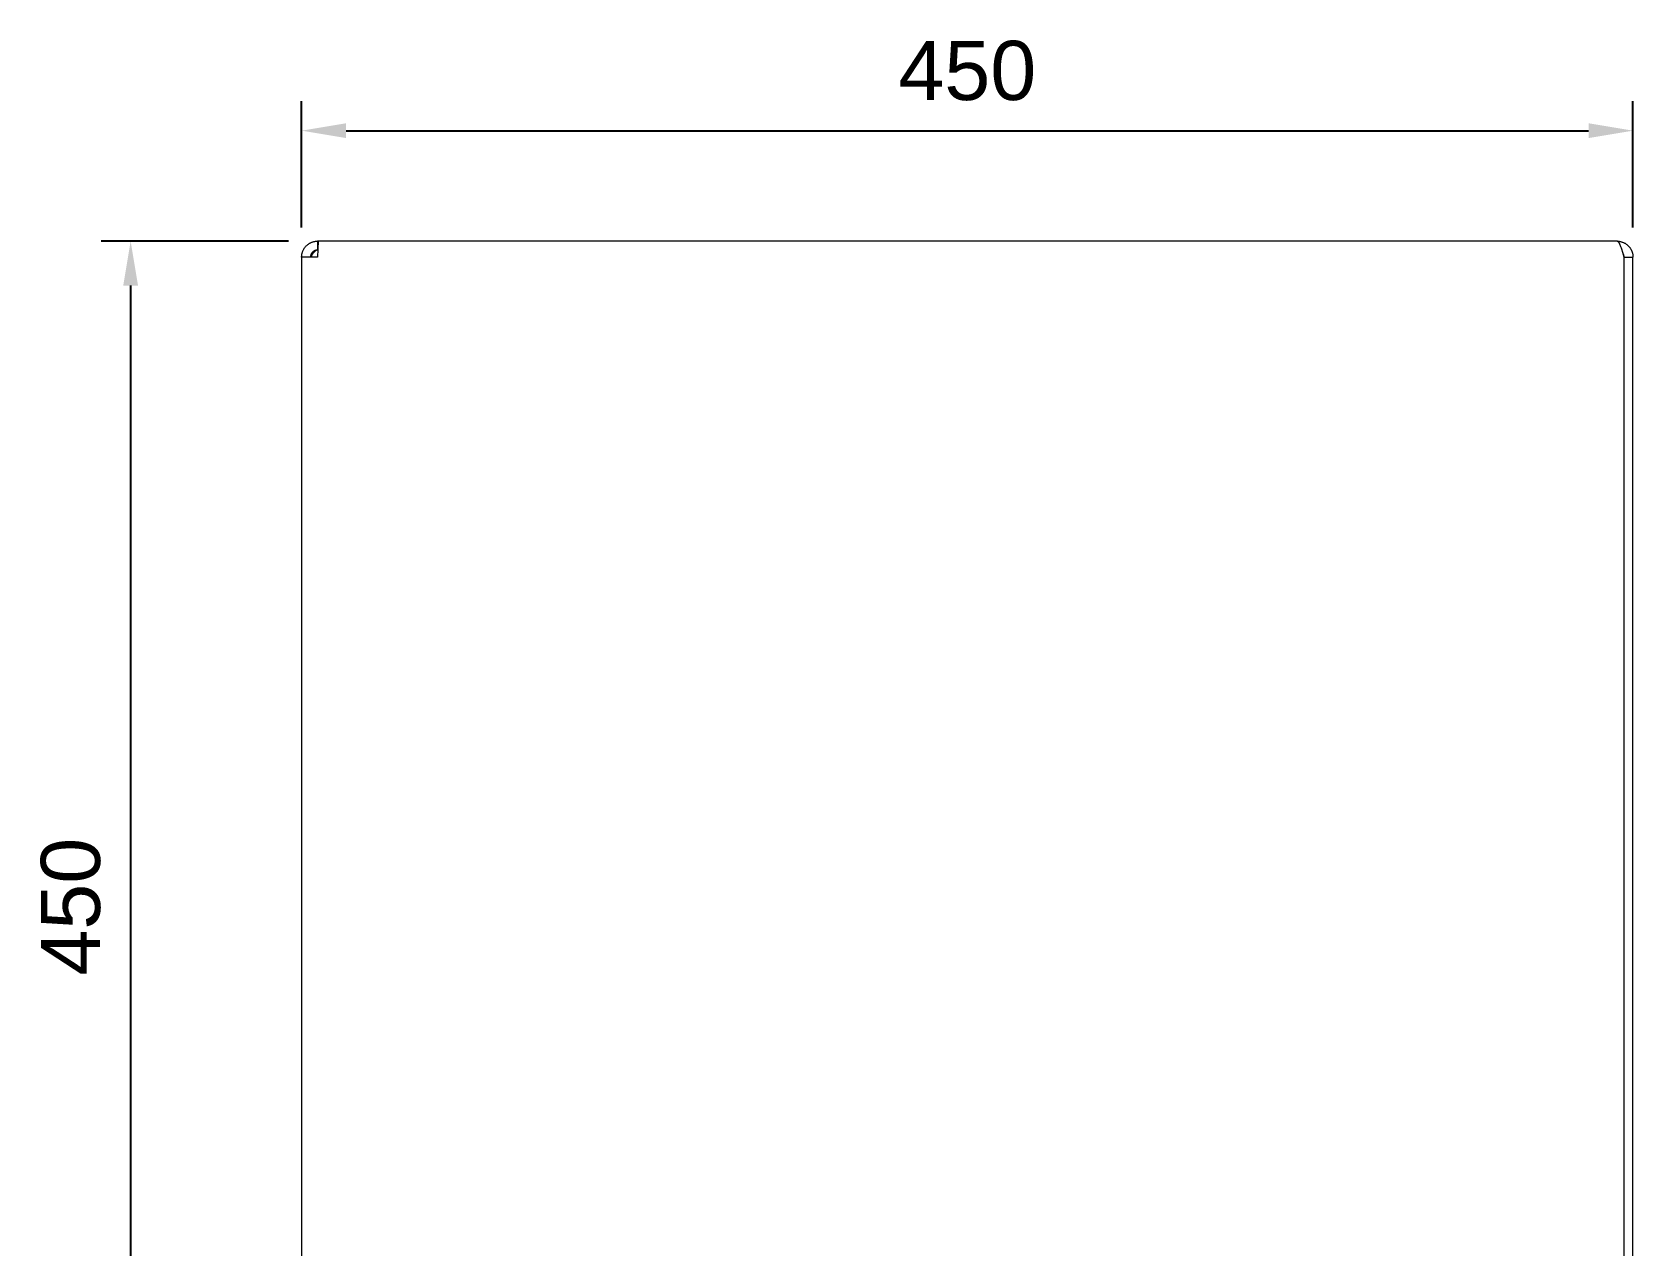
# Model space of a CAD drawing. Header units: millimetres. Extents: x 7 to 2510, y -101 to 1516.
# Drawn here: x 7 to 548, y 1105 to 1516 of the extents above; entities that cross this region are included whole.
import ezdxf

# ---------------------------------------------------------------- set-up
doc = ezdxf.new("R2010")
doc.units = ezdxf.units.MM
doc.layers.add('ZANO_R', color=7, linetype='Continuous', lineweight=0)
doc.layers.add('ZANO_W', color=1, linetype='Continuous', lineweight=0)
doc.styles.add('Arial', font='arial.ttf')
doc.styles.get("Standard").update_dxf_attribs({"font": 'ARIALUNI.TTF'})
doc.dimstyles.new('pl i ang', dxfattribs={"dimtxt": 50, "dimasz": 50, "dimexe": 1.25, "dimexo": 0.625, "dimgap": 10, "dimtad": 1, "dimtoh": 1, "dimtxsty": 'Standard', "dimcen": 2.5, "dimclrd": 1, "dimclre": 1, "dimclrt": 1, "dimadec": 0, "dimazin": 0, "dimtfac": 1, "dimtmove": 0, "dimatfit": 3, "dimfxl": 1, "dimarcsym": 1})

# ---------------------------------------------------------------- blocks, each defined once
blk = doc.blocks.new('*D387')
at = {"layer": 'ZANO_W', "color": 1, "lineweight": -2}
for p, q in [((93.81, 1445.06), (30.4, 1445.06)), ((40.4, 1430.06), (40.4, 1010.21)), ((93.81, 995.21), (30.4, 995.21))]:
    blk.add_line(p, q, dxfattribs=at)
at = {"layer": 'ZANO_W', "color": 1}
for points in [[(42.9, 1430.06), (37.9, 1430.06), (40.4, 1445.06)], [(37.9, 1010.21), (42.9, 1010.21), (40.4, 995.21)]]:
    blk.add_solid(points, dxfattribs=at)
at = {"layer": 'ZANO_W', "color": 1, "insert": (20.19, 1220.13), "char_height": 20, "attachment_point": 5, "rotation": 90, "style": 'Arial'}
blk.add_mtext('450', dxfattribs=at)
blk = doc.blocks.new('*D388')
at = {"layer": 'ZANO_W', "color": 1, "lineweight": -2}
for p, q in [((98.2, 1449.66), (98.2, 1492.4)), ((548.2, 1449.66), (548.2, 1492.4)), ((113.2, 1482.4), (533.2, 1482.4))]:
    blk.add_line(p, q, dxfattribs=at)
at = {"layer": 'ZANO_W', "color": 1}
for points in [[(113.2, 1484.9), (113.2, 1479.9), (98.2, 1482.4)], [(533.2, 1479.9), (533.2, 1484.9), (548.2, 1482.4)]]:
    blk.add_solid(points, dxfattribs=at)
at = {"layer": 'ZANO_W', "color": 1, "insert": (323.2, 1502.62), "char_height": 20, "attachment_point": 5, "style": 'Arial'}
blk.add_mtext('450', dxfattribs=at)

msp = doc.modelspace()

# ---------------------------------------------------------------- linework, layer by layer
at = {"layer": 'ZANO_R'}
for p, q in [((101.96, 1444.81), (102.14, 1444.86)), ((102.14, 1444.86), (102.32, 1444.91)), ((102.32, 1444.91), (102.5, 1444.95)), ((102.5, 1444.95), (102.68, 1444.98)), ((102.68, 1444.98), (102.86, 1445.01)), ((102.86, 1445.01), (103.04, 1445.03)), ((103.04, 1445.03), (103.23, 1445.05)), ((103.23, 1445.05), (103.41, 1445.06)), ((103.41, 1445.06), (103.6, 1445.06)), ((103.6, 1445.06), (103.6, 1442.06)), ((103.81, 1445.06), (103.6, 1445.06)), ((103.81, 1445.06), (103.6, 1439.66)), ((542.8, 1445.06), (103.81, 1445.06)), ((542.81, 1445.06), (542.8, 1445.06)), ((542.8, 1445.06), (542.8, 1445.06)), ((542.81, 1445.06), (542.99, 1445.06)), ((542.82, 1445.06), (542.81, 1445.06)), ((542.83, 1445.06), (542.82, 1445.06)), ((542.84, 1445.06), (542.83, 1445.06)), ((542.86, 1445.06), (542.84, 1445.06)), ((542.87, 1445.05), (542.86, 1445.06)), ((542.89, 1445.05), (542.87, 1445.05)), ((542.9, 1445.05), (542.89, 1445.05)), ((542.92, 1445.04), (542.9, 1445.05)), ((542.93, 1445.04), (542.92, 1445.04)), ((542.92, 1445.04), (542.92, 1445.04)), ((542.94, 1445.04), (542.93, 1445.04)), ((542.95, 1445.03), (542.94, 1445.04)), ((542.97, 1445.03), (542.95, 1445.03)), ((542.99, 1445.02), (542.97, 1445.03)), ((542.99, 1445.06), (543.16, 1445.05)), ((543, 1445.01), (542.99, 1445.02)), ((543.02, 1445), (543, 1445.01)), ((543.03, 1444.99), (543.02, 1445)), ((543.05, 1444.99), (543.03, 1444.99)), ((543.07, 1444.98), (543.05, 1444.99)), ((543.08, 1444.97), (543.07, 1444.98)), ((543.1, 1444.96), (543.08, 1444.97)), ((543.11, 1444.95), (543.1, 1444.96)), ((543.13, 1444.93), (543.11, 1444.95)), ((543.14, 1444.92), (543.13, 1444.93)), ((543.16, 1444.91), (543.14, 1444.92)), ((543.16, 1445.05), (543.33, 1445.03)), ((543.17, 1444.9), (543.16, 1444.91)), ((543.19, 1444.88), (543.17, 1444.9)), ((543.21, 1444.87), (543.19, 1444.88)), ((543.22, 1444.85), (543.21, 1444.87)), ((543.24, 1444.83), (543.22, 1444.85)), ((543.27, 1444.8), (543.24, 1444.83)), ((543.33, 1445.03), (543.51, 1445.01)), ((543.51, 1445.01), (543.68, 1444.99)), ((543.68, 1444.99), (543.85, 1444.96)), ((543.85, 1444.96), (544.02, 1444.92)), ((544.02, 1444.92), (544.19, 1444.88)), ((544.19, 1444.88), (544.36, 1444.83)), ((544.36, 1444.83), (544.53, 1444.77)), ((98.2, 1439.85), (98.21, 1440.03)), ((98.2, 1439.66), (98.2, 1439.85)), ((98.2, 1439.66), (98.2, 1008.46)), ((103.6, 1439.66), (98.2, 1439.66)), ((98.21, 1440.03), (98.22, 1440.21)), ((98.22, 1440.21), (98.25, 1440.4)), ((98.25, 1440.4), (98.27, 1440.58)), ((98.27, 1440.58), (98.31, 1440.76)), ((98.31, 1440.76), (98.35, 1440.94)), ((98.35, 1440.94), (98.4, 1441.12)), ((98.4, 1441.12), (98.45, 1441.29)), ((98.45, 1441.29), (98.51, 1441.47)), ((98.51, 1441.47), (98.57, 1441.64)), ((98.57, 1441.64), (98.64, 1441.81)), ((98.64, 1441.81), (98.72, 1441.98)), ((98.72, 1441.98), (98.8, 1442.15)), ((98.8, 1442.15), (98.89, 1442.31)), ((98.89, 1442.31), (98.98, 1442.47)), ((98.98, 1442.47), (99.08, 1442.62)), ((99.08, 1442.62), (99.18, 1442.77)), ((99.18, 1442.77), (99.29, 1442.92)), ((99.29, 1442.92), (99.41, 1443.07)), ((99.41, 1443.07), (99.53, 1443.21)), ((99.53, 1443.21), (99.65, 1443.35)), ((99.65, 1443.35), (99.78, 1443.48)), ((99.78, 1443.48), (99.91, 1443.61)), ((99.91, 1443.61), (100.05, 1443.73)), ((100.05, 1443.73), (100.19, 1443.85)), ((100.19, 1443.85), (100.33, 1443.96)), ((100.33, 1443.96), (100.48, 1444.07)), ((100.48, 1444.07), (100.63, 1444.18)), ((100.63, 1444.18), (100.79, 1444.27)), ((100.79, 1444.27), (100.95, 1444.37)), ((100.95, 1444.37), (101.11, 1444.46)), ((101.11, 1444.46), (101.28, 1444.54)), ((101.2, 1439.66), (101.56, 1440.93)), ((101.63, 1440.33), (101.2, 1439.66)), ((101.21, 1439.91), (101.2, 1439.82)), ((101.2, 1439.82), (101.2, 1439.74)), ((101.2, 1439.74), (101.2, 1439.66)), ((101.22, 1439.99), (101.21, 1439.91)), ((101.23, 1440.07), (101.22, 1439.99)), ((101.25, 1440.15), (101.23, 1440.07)), ((101.26, 1440.23), (101.25, 1440.15)), ((101.28, 1440.31), (101.26, 1440.23)), ((101.28, 1444.54), (101.44, 1444.61)), ((101.31, 1440.39), (101.28, 1440.31)), ((101.33, 1440.46), (101.31, 1440.39)), ((101.36, 1440.54), (101.33, 1440.46)), ((101.39, 1440.62), (101.36, 1440.54)), ((101.43, 1440.69), (101.39, 1440.62)), ((101.47, 1440.76), (101.43, 1440.69)), ((101.44, 1444.61), (101.61, 1444.68)), ((101.5, 1440.84), (101.47, 1440.76)), ((101.55, 1440.91), (101.5, 1440.84)), ((101.59, 1440.98), (101.55, 1440.91)), ((101.64, 1441.04), (101.59, 1440.98)), ((101.61, 1444.68), (101.79, 1444.75)), ((101.79, 1440.57), (101.63, 1440.33)), ((101.68, 1441.11), (101.64, 1441.04)), ((101.73, 1441.18), (101.68, 1441.11)), ((101.79, 1441.24), (101.73, 1441.18)), ((101.79, 1444.75), (101.96, 1444.81)), ((101.84, 1441.3), (101.79, 1441.24)), ((101.95, 1440.79), (101.79, 1440.57)), ((101.9, 1441.36), (101.84, 1441.3)), ((101.96, 1441.41), (101.9, 1441.36)), ((102.09, 1440.99), (101.95, 1440.79)), ((102.02, 1441.47), (101.96, 1441.41)), ((102.08, 1441.52), (102.02, 1441.47)), ((102.15, 1441.57), (102.08, 1441.52)), ((102.17, 1441.09), (102.09, 1440.99)), ((102.21, 1441.62), (102.15, 1441.57)), ((102.25, 1441.18), (102.17, 1441.09)), ((102.28, 1441.67), (102.21, 1441.62)), ((102.31, 1441.26), (102.25, 1441.18)), ((102.35, 1441.71), (102.28, 1441.67)), ((102.38, 1441.34), (102.31, 1441.26)), ((102.42, 1441.75), (102.35, 1441.71)), ((102.45, 1441.41), (102.38, 1441.34)), ((102.49, 1441.79), (102.42, 1441.75)), ((102.52, 1441.49), (102.45, 1441.41)), ((102.57, 1441.83), (102.49, 1441.79)), ((102.58, 1441.55), (102.52, 1441.49)), ((102.64, 1441.86), (102.57, 1441.83)), ((102.65, 1441.61), (102.58, 1441.55)), ((102.72, 1441.89), (102.64, 1441.86)), ((102.72, 1441.67), (102.65, 1441.61)), ((102.79, 1441.92), (102.72, 1441.89)), ((102.75, 1441.7), (102.72, 1441.67)), ((102.79, 1441.73), (102.75, 1441.7)), ((102.87, 1441.95), (102.79, 1441.92)), ((102.85, 1441.78), (102.79, 1441.73)), ((102.88, 1441.8), (102.85, 1441.78)), ((102.95, 1441.97), (102.87, 1441.95)), ((102.91, 1441.82), (102.88, 1441.8)), ((102.94, 1441.84), (102.91, 1441.82)), ((102.97, 1441.86), (102.94, 1441.84)), ((103.03, 1441.99), (102.95, 1441.97)), ((103.01, 1441.88), (102.97, 1441.86)), ((103.04, 1441.9), (103.01, 1441.88)), ((103.11, 1442.01), (103.03, 1441.99)), ((103.07, 1441.92), (103.04, 1441.9)), ((103.1, 1441.94), (103.07, 1441.92)), ((103.13, 1441.95), (103.1, 1441.94)), ((103.19, 1442.03), (103.11, 1442.01)), ((103.17, 1441.97), (103.13, 1441.95)), ((103.2, 1441.98), (103.17, 1441.97)), ((103.27, 1442.04), (103.19, 1442.03)), ((103.23, 1441.99), (103.2, 1441.98)), ((103.26, 1442), (103.23, 1441.99)), ((103.3, 1442.01), (103.26, 1442)), ((103.35, 1442.05), (103.27, 1442.04)), ((103.33, 1442.02), (103.3, 1442.01)), ((103.36, 1442.03), (103.33, 1442.02)), ((103.43, 1442.06), (103.35, 1442.05)), ((103.39, 1442.04), (103.36, 1442.03)), ((103.43, 1442.05), (103.39, 1442.04)), ((103.51, 1442.06), (103.43, 1442.06)), ((103.46, 1442.05), (103.43, 1442.05)), ((103.49, 1442.06), (103.46, 1442.05)), ((103.53, 1442.06), (103.49, 1442.06)), ((103.6, 1442.06), (103.51, 1442.06)), ((103.54, 1442.06), (103.53, 1442.06)), ((103.56, 1442.06), (103.54, 1442.06)), ((103.66, 1442.06), (103.6, 1442.06)), ((543.31, 1444.76), (543.27, 1444.8)), ((543.34, 1444.72), (543.31, 1444.76)), ((543.38, 1444.68), (543.34, 1444.72)), ((543.41, 1444.63), (543.38, 1444.68)), ((543.44, 1444.59), (543.41, 1444.63)), ((543.48, 1444.53), (543.44, 1444.59)), ((543.51, 1444.48), (543.48, 1444.53)), ((543.54, 1444.43), (543.51, 1444.48)), ((543.58, 1444.37), (543.54, 1444.43)), ((543.65, 1444.24), (543.58, 1444.37)), ((543.72, 1444.11), (543.65, 1444.24)), ((543.78, 1443.97), (543.72, 1444.11)), ((543.85, 1443.83), (543.78, 1443.97)), ((543.92, 1443.67), (543.85, 1443.83)), ((543.99, 1443.5), (543.92, 1443.67)), ((544.12, 1443.17), (543.99, 1443.5)), ((544.27, 1442.74), (544.12, 1443.17)), ((544.42, 1442.3), (544.27, 1442.74)), ((544.75, 1441.23), (544.42, 1442.3)), ((544.53, 1444.77), (544.7, 1444.71)), ((544.7, 1444.71), (544.86, 1444.65)), ((545.2, 1439.66), (544.75, 1441.23)), ((544.88, 1440.86), (544.83, 1440.93)), ((544.86, 1444.65), (545.02, 1444.58)), ((544.92, 1440.78), (544.88, 1440.86)), ((544.95, 1440.71), (544.92, 1440.78)), ((544.99, 1440.63), (544.95, 1440.71)), ((545.02, 1440.56), (544.99, 1440.63)), ((545.02, 1444.58), (545.18, 1444.5)), ((545.05, 1440.48), (545.02, 1440.56)), ((545.08, 1440.4), (545.05, 1440.48)), ((545.1, 1440.32), (545.08, 1440.4)), ((545.13, 1440.24), (545.1, 1440.32)), ((545.14, 1440.16), (545.13, 1440.24)), ((545.16, 1440.08), (545.14, 1440.16)), ((545.17, 1439.99), (545.16, 1440.08)), ((545.18, 1439.91), (545.17, 1439.99)), ((545.18, 1444.5), (545.34, 1444.42)), ((545.19, 1439.83), (545.18, 1439.91)), ((545.19, 1439.74), (545.19, 1439.83)), ((545.2, 1439.66), (545.19, 1439.74)), ((545.2, 1008.46), (545.2, 1439.66)), ((545.2, 1439.66), (548.2, 1439.66)), ((545.34, 1444.42), (545.5, 1444.34)), ((545.5, 1444.34), (545.65, 1444.25)), ((545.65, 1444.25), (545.8, 1444.15)), ((545.8, 1444.15), (545.94, 1444.05)), ((545.94, 1444.05), (546.08, 1443.94)), ((546.08, 1443.94), (546.22, 1443.83)), ((546.22, 1443.83), (546.36, 1443.72)), ((546.36, 1443.72), (546.49, 1443.6)), ((546.49, 1443.6), (546.61, 1443.48)), ((546.61, 1443.48), (546.71, 1443.38)), ((546.71, 1443.38), (546.81, 1443.27)), ((546.81, 1443.27), (546.92, 1443.15)), ((546.92, 1443.15), (547.02, 1443.02)), ((547.02, 1443.02), (547.12, 1442.9)), ((547.12, 1442.9), (547.21, 1442.77)), ((547.21, 1442.77), (547.29, 1442.66)), ((547.29, 1442.66), (547.36, 1442.55)), ((547.36, 1442.55), (547.44, 1442.41)), ((547.44, 1442.41), (547.52, 1442.28)), ((547.52, 1442.28), (547.6, 1442.14)), ((547.6, 1442.14), (547.67, 1441.99)), ((547.67, 1441.99), (547.73, 1441.85)), ((547.73, 1441.85), (547.78, 1441.73)), ((547.78, 1441.73), (547.83, 1441.6)), ((547.83, 1441.6), (547.9, 1441.43)), ((547.9, 1441.43), (547.96, 1441.25)), ((547.96, 1441.25), (548.01, 1441.08)), ((548.01, 1441.08), (548.05, 1440.9)), ((548.05, 1440.9), (548.09, 1440.71)), ((548.09, 1440.71), (548.13, 1440.53)), ((548.13, 1440.53), (548.15, 1440.35)), ((548.15, 1440.35), (548.17, 1440.16)), ((548.17, 1440.16), (548.19, 1439.98)), ((548.19, 1439.98), (548.19, 1439.79)), ((548.19, 1439.79), (548.2, 1439.66)), ((548.2, 1008.46), (548.2, 1439.66))]:
    msp.add_line(p, q, dxfattribs=at)

# ---------------------------------------------------------------- dimensions: what is measured, and where the dimension line sits
at = {"layer": 'ZANO_W'}
dim = msp.add_linear_dim(base=(548.2, 1482.4), p1=(98.2, 1439.66), p2=(548.2, 1439.66), dimstyle='pl i ang', override={"dimtxt": 20, "dimasz": 15, "dimexe": 10, "dimexo": 10, "dimtoh": 0, "dimdec": 0, "dimtxsty": 'Arial', "dimtdec": 0, "dimtmove": 1}, dxfattribs=at)
dim.commit()
dim.dimension.update_dxf_attribs({"geometry": '*D388', "text_midpoint": (323.2, 1502.62)})
dim = msp.add_linear_dim(base=(40.4, 995.21), p1=(103.81, 1445.06), p2=(103.81, 995.21), angle=90, dimstyle='pl i ang', override={"dimtxt": 20, "dimasz": 15, "dimexe": 10, "dimexo": 10, "dimtoh": 0, "dimdec": 0, "dimtxsty": 'Arial', "dimtdec": 0, "dimtmove": 1}, dxfattribs=at)
dim.commit()
dim.dimension.update_dxf_attribs({"geometry": '*D387', "text_midpoint": (20.19, 1220.13)})

doc.saveas('drawing.dxf')
